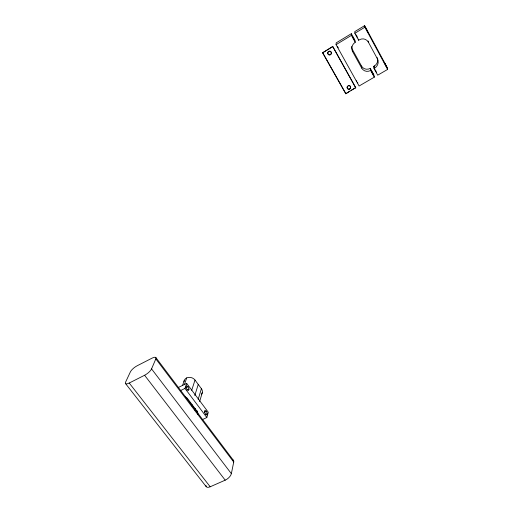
<?xml version="1.0" encoding="UTF-8"?>
<svg xmlns="http://www.w3.org/2000/svg" width="513" height="513" viewBox="0 0 513 513"><rect width="100%" height="100%" fill="white"/><g stroke="black" fill="none" stroke-linecap="round" stroke-linejoin="round"><path stroke-width="0.77" d="M345.762 93.764L322.587 52.807L332.706 46.452L355.74 87.64L345.762 93.764L349.751 91.122M336.066 44.65L336.201 42.874L351.347 33.698L355.099 40.553L355.22 42.31A6.861 6.586 -63.1 0 0 352.63 51.646L361.703 68.107A6.778 6.515 -55.8 0 0 370.63 70.448L374.304 77.162L359.106 86.004L336.066 44.65L351.424 35.365L351.347 33.698M355.759 87.954L332.706 46.452M205.931 485.375A6.432 3.007 -40.4 0 0 210.195 486.773L225.207 480.168A6.445 3.065 -39.9 0 0 231.357 473.659L233.723 462.053A6.297 2.943 -39.4 0 0 232.787 459.93M207.342 413.555L206.931 415.043L205.508 414.177L204.507 411.817L204.924 410.329L206.341 411.202L207.342 413.555L205.309 414.517M202.532 419.557L206.842 417.524L208.291 412.26L186.681 383.378L178.806 387.251M196.485 412.048L196.934 410.554M199.621 401.564L202.308 392.573M194.908 410.124L195.37 408.592M198.159 399.409L201.41 388.687L195.011 380.062A6.098 5.059 16.5 0 0 187.303 377.683L186.623 377.966A6.098 5.059 16.5 0 0 184.007 381.698M191.541 405.886L192.003 404.404M194.786 395.517L198.249 384.429M191.695 390.342L195.011 380.062M189.008 389.085L188.534 390.521L187.046 389.579L186.039 387.2L186.52 385.77L188.002 386.712L189.008 389.085L186.963 390.079M180.339 390.694L184.975 388.418L186.681 383.378M184.359 384.718L186.674 377.946M182.474 385.686L184.295 380.402M129.231 383.025L144.595 375.26A6.842 2.199 -37.4 0 0 151.559 368.905L155.824 358.888A6.675 2.11 -37.1 0 0 152.028 358.164L137.17 365.763A6.656 2.071 -37.4 0 0 130.405 371.854L125.627 382.044A6.823 2.161 -37.8 0 0 129.231 383.025L210.195 486.773M364.634 25.65L354.74 31.639L354.861 33.281L358.658 40.245L359.344 39.828A6.887 6.592 -62.6 0 1 368.405 42.213L377.414 58.86A6.804 6.522 -55.6 0 1 374.721 68.049L374.035 68.453L377.709 75.187L387.636 69.409L387.078 67.312L364.634 25.65L364.89 27.215L387.636 69.409M322.587 52.807L332.687 46.696M354.861 33.281L364.89 27.215M374.035 68.453L373.663 66.369L374.336 65.972A6.714 6.438 -56.3 0 0 377.6 58.495M351.084 90.346L355.74 87.64M185.963 387.713L188.002 386.712M204.315 412.17L206.341 411.202M125.48 383.512L206.2 486.645M144.595 375.26L225.207 480.168M151.559 368.905L231.357 473.659M155.843 357.542L233.441 460.379M155.824 358.888L233.723 462.053M184.975 388.418L206.842 417.524M357.798 82.875L357.426 82.279M357.317 37.231L356.933 36.583M375.952 71.467L376.471 72.153M338.022 47.453L338.253 47.85M322.632 52.55L345.371 92.75M351.719 46.433A6.778 6.496 -63.6 0 0 352.54 49.774L361.492 66.03L361.703 68.107M361.492 66.03A6.688 6.432 -56.5 0 0 370.303 68.344L373.932 74.975L374.304 77.162M351.424 35.365L355.22 42.31M373.663 66.369L374.387 67.697M375.612 70.428L375.837 70.839M375.516 70.672L375.734 71.083M356.67 35.666L356.894 36.083M356.484 35.756L356.708 36.179M337.798 47.036L337.407 46.26M375.311 70.268L374.977 69.582M356.272 35.346L355.945 34.672M356.599 80.721L356.779 81.092M377.132 57.552L377.414 58.86M374.336 65.972L374.721 68.049M368.206 41.046L368.405 42.213M370.303 68.344L370.63 70.448M358.542 39.091L358.658 40.245M352.54 49.774L352.63 51.646M330.84 51.621A1.828 1.776 -73 0 1 330.834 54.198A1.828 1.776 -73 0 1 328.314 54.231A1.828 1.776 -73 0 1 328.326 51.653M328.698 51.358A1.828 1.776 -73 0 1 330.475 51.332M350.148 85.998A1.776 1.738 -50.2 0 1 350.212 88.377A1.776 1.738 -50.2 0 1 347.859 88.704A1.776 1.738 -50.2 0 1 347.384 86.389M348.032 85.735A1.776 1.738 -50.2 0 1 349.789 85.722M185.52 396.953A5.162 4.232 16.4 0 1 187.527 398.582L196.992 411.137A5.124 4.175 15.3 0 1 197.761 414.376M197.704 411.336A5.066 4.142 15.3 0 1 197.191 411.625M201.41 388.687A6.066 5.015 15.7 0 1 201.417 394.33M373.131 74.263L371.47 71.16L373.131 74.263M354.143 39.565L352.405 36.391L354.143 39.565M385.391 64.414L384.134 62.22L386.956 67.767L385.391 64.414M366.564 29.459L365.224 27.125L368.065 32.71L366.564 29.459M349.321 89.262A1.783 1.738 -50 0 0 350.155 86.306A1.783 1.738 -50 0 0 347.205 87.12A1.783 1.738 -50 0 0 349.321 89.262M330.43 54.75A1.834 1.776 -73 0 0 330.449 51.582A1.834 1.776 -73 0 0 327.769 53.198A1.834 1.776 -73 0 0 330.43 54.75"/></g></svg>
